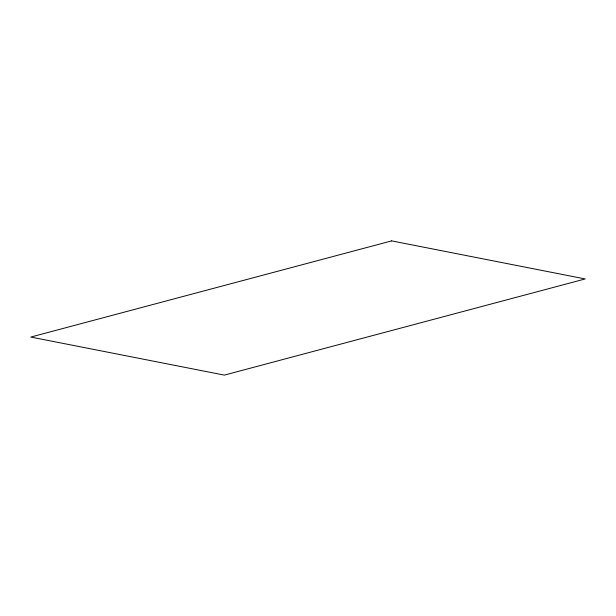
<?xml version="1.0" encoding="UTF-8"?>
<svg xmlns="http://www.w3.org/2000/svg" width="616" height="616" viewBox="0 0 616 616"><rect width="100%" height="100%" fill="white"/><g stroke="black" fill="none" stroke-linecap="round" stroke-linejoin="round"><path stroke-width="0.92" d="M391.661 240.887L30.8 337.052L224.34 375.113L585.2 278.948L391.661 240.887"/></g></svg>
